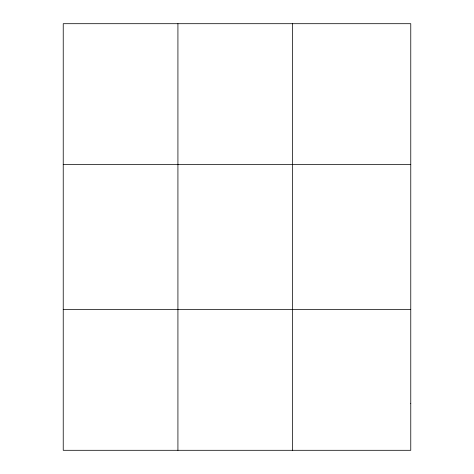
<?xml version="1.0" encoding="UTF-8"?>
<svg xmlns="http://www.w3.org/2000/svg" width="474" height="474" viewBox="0 0 474 474"><rect width="100%" height="100%" fill="white"/><g stroke="black" fill="none" stroke-linecap="round" stroke-linejoin="round"><path stroke-width="0.71" d="M177.922 23.7L177.922 450.3M292.606 23.7L292.606 450.3M63.232 164.478L410.768 164.478M63.232 309.522L410.768 309.522M410.768 403.374L410.768 450.3L63.232 450.3L63.232 23.7L410.768 23.7L410.768 403.374"/></g></svg>
